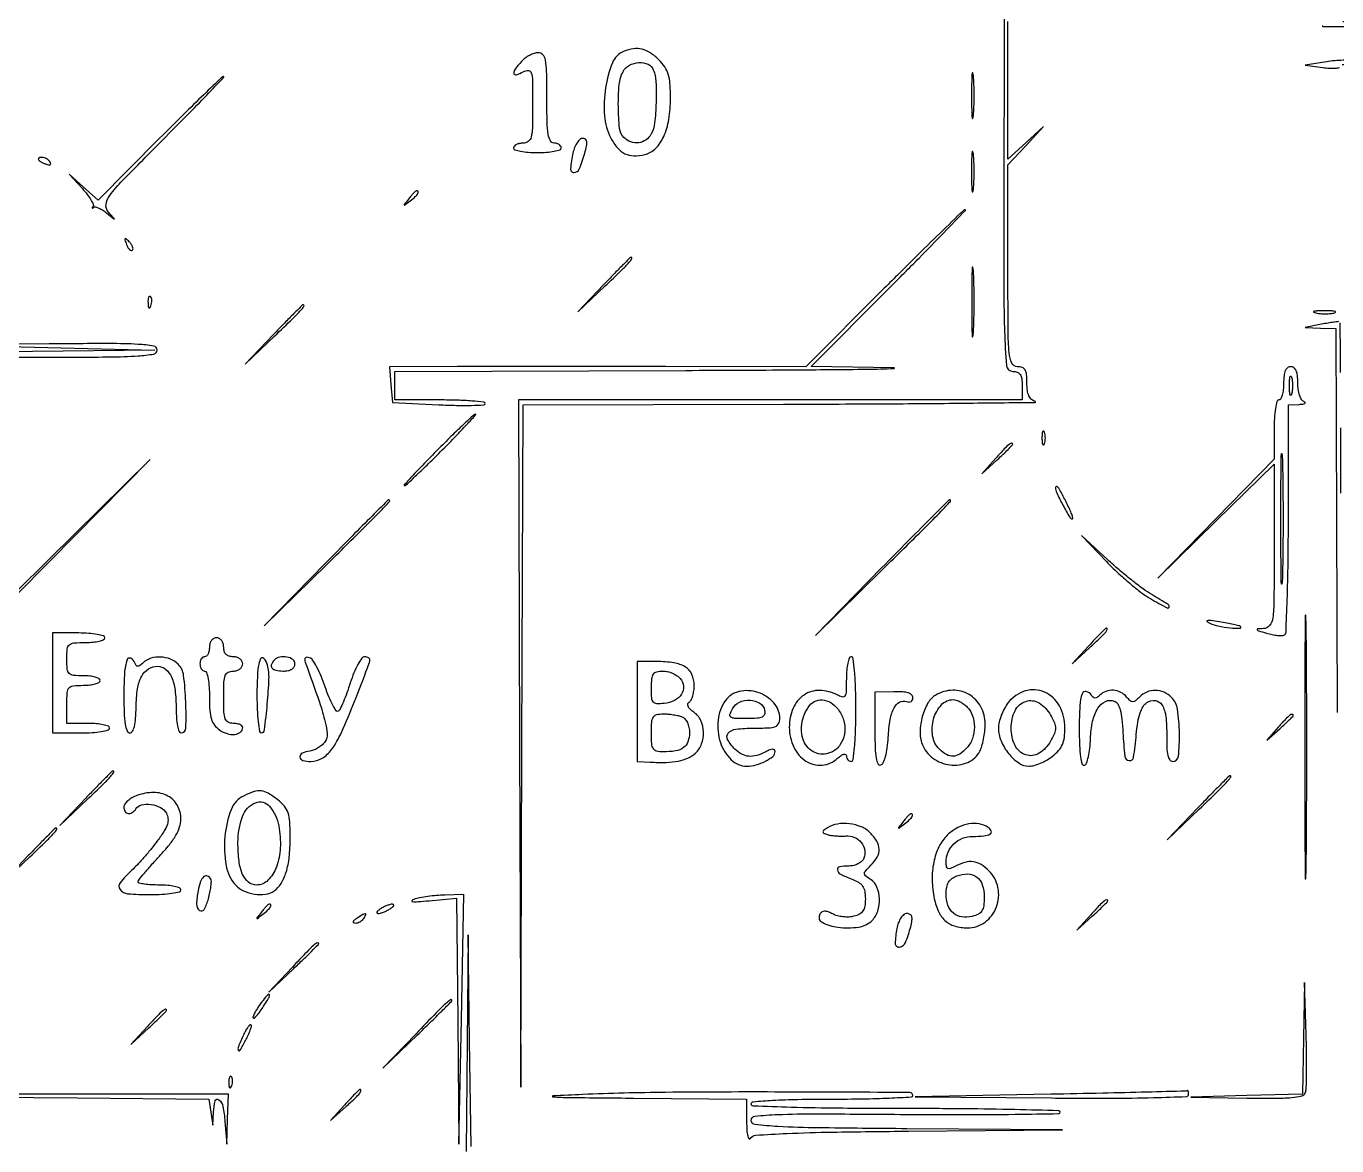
# Model space of a CAD drawing. Extents: x 121 to 921, y 24 to 639.
# Drawn here: x 405.5 to 681.2, y 148.2 to 383.6 of the extents above; entities that cross this region are included whole.
import ezdxf

# ---------------------------------------------------------------- set-up
doc = ezdxf.new("R2010")
doc.units = 0

msp = doc.modelspace()

# ---------------------------------------------------------------- linework, layer by layer
for points in [[(500.883774, 26.115619, 0.000011), (693.398486, 25.987309, 0.000012), (885.762253, 25.867917, 0.260085)], [(678.25, 383.716254, 0.924652), (678.262394, 383.544617, 0.00012), (706.34375, 383.378024, 0.000671), (738.728205, 383.237128, 0.000386), (777.75, 383.149832), (880, 383), (880, 491)], [(682.321632, 375.514609, -0.000063), (710.934375, 375.747678, -0.001251)], [(611.323842, 401.089566, 0.000831), (611.20683, 376.75, 0.000398), (611.10483, 333.32966, 0.007205), (611.283377, 319.442896, 0.014565), (611.692235, 312.200448, 0.389381), (613, 311, -0.081208), (613.975317, 310.840542, -0.166173), (614.583333, 310.375, -0.116834), (614.907747, 309.500917, -0.030703), (615, 308), (615, 305), (562, 305), (509, 305), (509.243276, 232.75), (509.486553, 160.5), (509.749895, 232.25), (510.013238, 304), (564.756619, 304.116001, 0.00079), (585.629761, 304.193216, 0.001385), (602.905069, 304.332266, 0.000303), (617.727024, 304.501605, 0.874396), (617.75, 304.689326, -0.115727), (616.957893, 305.107806, -0.108169), (616.41104, 305.844089, -0.075773), (616.096979, 306.969811, -0.030212), (616, 308.573324, 0.023477), (615.916536, 310.349947, 0.109035), (615.604086, 311.321666, 0.175881), (614.999071, 311.825375, 0.086736), (614, 312, -0.294153), (612.848595, 312.741542, -0.0833), (612.273576, 314.90098, -0.02207), (612.039213, 319.594332, -0.00144), (612, 333.207837), (612, 354.415675), (615.75, 358.456519), (619.5, 362.497363), (615.75, 359.052515), (612, 355.607666), (612, 384.545109)], [(780.5, 384, -0.000669), (737.223133, 384.057892, -0.001869), (706.875, 384.252538, -0.000198), (682.484864, 384.509801, -0.411012)], [(711.039062, 376.658966, 0.00029), (682.494049, 376.418875, 0.037999), (679, 376.121331), (674.5, 375.390909), (678.25, 374.896255, 0.019502), (679.687732, 374.763391, 0.032863), (680.898438, 374.778588, 0.036605), (681.778854, 374.912939, 0.349857)], [(681.975634, 310.776375, 0.000072), (681.904784, 321.22284, 0.265755)], [(681.565321, 321.471735, 0.004262), (680.556183, 321.347769, 0.00852), (679.362032, 321.169981, 0.005677), (678, 320.92749), (674.5, 320.263282), (677.744085, 320.131641), (680.988171, 320), (681.244085, 239.25)], [(387.766737, 314), (410.383369, 314, 0.001893), (423.059792, 314.048006, 0.014664), (428.980561, 314.266581, 0.025647), (432.288591, 314.657102, 0.365597), (433, 315.5, 0.367894), (432.286215, 316.338797, 0.026139), (428.995178, 316.697029, 0.014631), (423.072806, 316.856369, 0.001839), (410.25, 316.778929), (387.5, 316.557858), (410, 316), (432.5, 315.442142), (406.75, 315.221071), (381, 315)], [(682.026108, 285.406515, 0.00075), (682.023841, 299.165631, 0.001243)], [(887.174201, 27.058284, 0.000019), (833.217006, 27.204707, 0.000634)], [(340.253183, 146.795954, 0.000034), (377.693242, 146.941964, 0.413068)], [(388.5, 158.5), (416.185093, 158.234295), (443.870186, 157.968591), (444.285261, 155.234295), (444.700336, 152.5), (444.850168, 155.25, -0.051993), (445.228908, 157.622177, -0.546399), (446.000033, 157.867856, -0.174055), (446.830957, 156.463961, -0.027776), (447.264961, 153.25), (447.639504, 148.5), (447.819752, 153.75), (448, 159), (432.75, 159.048575, 0.000733), (425.876995, 159.060388, 0.000453), (417.79375, 159.055113, 0.000454), (409.805449, 159.03542, 0.000815), (403.25, 159.002623)]]:
    msp.add_lwpolyline(points, format="xyb")
for points in [[(509.654988, 376.171259, 0.021285), (508.291863, 374.529718, 0.204798), (508.07527, 373.66865, 0.462759), (508.553022, 373.378107, 0.042765), (510, 374, -0.126926), (511.107022, 374.269611, -0.330712), (511.721076, 373.80049, -0.066322), (511.962137, 372.174511, -0.003684), (512, 367.035184, -0.005316), (511.948707, 362.2106, -0.055729), (511.687774, 360.254398, -0.176392), (511.078442, 359.350495, -0.158422), (510, 359, 0.048028), (509.234582, 358.926307, 0.068025), (508.5875, 358.70625, 0.088204), (508.151477, 358.381882, 0.191087), (508, 358, 0.322437), (508.280551, 357.610183, 0.031449), (509.46875, 357.29375, 0.03053), (511.083446, 357.072205, 0.01883), (513, 357, 0.01883), (514.916554, 357.072205, 0.03053), (516.53125, 357.29375, 0.031449), (517.719449, 357.610183, 0.322437), (518, 358, 0.148195), (517.884432, 358.381354, 0.098894), (517.559375, 358.70625, 0.082425), (517.073457, 358.925306, 0.064853), (516.5, 359, -0.280451), (515.738626, 359.463513, -0.080293), (515.289474, 360.833333, -0.033635), (515.055948, 363.439771, -0.005528), (515, 368.5, 0.00448), (514.94979, 374.10339, 0.043503), (514.701447, 376.462746, 0.140059), (514.13815, 377.571309, 0.208535), (513.154988, 378, 0.079144), (512.328471, 377.868347, 0.041415), (511.365795, 377.462807, 0.039866), (510.424425, 376.871076, 0.04863)], [(531.22896, 378.330706, 0.202909), (528.77831, 375.892219, 0.059361), (527.335856, 370.6583, 0.057348), (527.124794, 364.76016, 0.099943), (528.463015, 360.071521, 0.055237), (529.842604, 358.00038, 0.106132), (531.409835, 356.780641, 0.110739), (533.291936, 356.341344, 0.063743), (535.614374, 356.618062, 0.137055), (537.867489, 357.903081, 0.088825), (539.579326, 360.389862, 0.067889), (540.650036, 363.97622, 0.038659), (541, 368.495795, 0.017403), (540.894668, 371.521138, 0.056652), (540.530653, 373.490384, 0.074512), (539.799908, 375.023766, 0.04802), (538.545455, 376.545455, 0.051549), (536.787203, 377.974252, 0.08522), (535.036666, 378.733748, 0.090533), (533.210165, 378.841184, 0.065269)], [(537.393011, 374.418213, -0.079934), (537.933933, 371.840955, -0.019777), (537.967734, 367.50931, -0.018917), (537.668369, 363.213487, -0.096294), (536.964816, 360.934259, -0.115908), (535.853155, 359.67235, -0.123406), (534.320601, 359.073945, -0.120833), (532.661365, 359.263608, -0.10819), (531.2, 360.2, -0.172656), (530.292649, 362.110166, -0.022412), (530.032788, 366.688175, -0.025666), (530.215983, 371.331288, -0.100497), (531.035184, 374.065741, -0.148387), (532.35725, 375.386161, -0.109122), (534.363275, 375.947323, -0.119547), (536.279712, 375.593476, -0.198508)], [(433.519691, 360.019735), (420.56824, 347.03947), (417.53412, 349.769735), (414.5, 352.5), (417.264001, 349.430667, -0.019034), (418.285866, 348.205181, -0.029147), (419.065089, 347.063005, -0.028632), (419.562212, 346.115466, -0.274796), (419.514001, 345.680667, 0.017337), (419.341456, 345.434901, 0.334734), (419.347462, 345.347462, 0.372382), (419.429043, 345.335695, 0.018583), (419.668848, 345.502182, -0.222847), (420.062597, 345.584253, -0.045907), (420.752561, 345.351937, -0.04017), (421.57297, 344.907115, -0.028311), (422.418848, 344.28552, 0.000336), (423.904803, 343.059932, 0.336427), (423.9857, 343.0567, 0.451612), (423.99329, 343.123408, 0.000367), (422.738858, 344.508766, -0.220906), (422.24243, 346.103712, -0.129087), (423.018034, 347.991452, -0.032335), (425.741246, 351.151793, -0.002121), (434.224964, 359.725428, 0.001772), (439.269706, 364.816528, 0.003041), (443.433801, 369.100594, 0.000526), (447.032934, 372.856675, 0.660113), (446.971678, 373, 0.193772), (446.630126, 372.862469, 0.000488), (442.813686, 369.187047, 0.00293), (438.521076, 364.996111, 0.001809)], [(604.349414, 369, 0.003751), (604.372277, 365.952816, 0.018707), (604.461859, 364.245313, 0.76997), (604.592873, 364.223005, 0.084525), (604.732205, 364.75, 0.014123), (604.851512, 366.684912, 0.008335), (604.890106, 369, 0.008335), (604.851512, 371.315088, 0.014123), (604.732205, 373.25, 0.084525), (604.592873, 373.776995, 0.76997), (604.461859, 373.754687, 0.018707), (604.372277, 372.047184, 0.003751)], [(520.484295, 356.928494, 0.031429), (519.976152, 353.641271, 0.433256), (520.694211, 352.834287, 0.310698), (521.808336, 353.558709, 0.028128), (522.96105, 356.864189, 0.017343), (523.353908, 358.438046, 0.088455), (523.383987, 359.336065, 0.204258), (523.094885, 359.811926, 0.156735), (522.50965, 360, 0.186312), (521.943318, 359.781383, 0.062843), (521.357522, 359.097745, 0.05219), (520.841905, 358.104116, 0.039566)], [(408, 355.606989, 0.2252), (408.088769, 355.419896, 0.029412), (408.455882, 355.154486, 0.029555), (408.957462, 354.875192, 0.020646), (409.551938, 354.618443, 0.036408), (410.131719, 354.443138, 0.155351), (410.487528, 354.474315, 0.32948), (410.606889, 354.674071, 0.1144), (410.492921, 355.011454, 0.115814), (409.901891, 355.603931, 0.080554), (409.026239, 355.969265, 0.115534), (408.291154, 355.972535, 0.349578)], [(604.336206, 353, 0.00436), (604.359651, 350.311593, 0.021699), (604.451433, 348.804688, 0.741699), (604.58558, 348.778855, 0.095407), (604.728468, 349.25, 0.016375), (604.850713, 350.957332, 0.009683), (604.890277, 353, 0.009683), (604.850713, 355.042668, 0.016375), (604.728468, 356.75, 0.095407), (604.58558, 357.221145, 0.741699), (604.451433, 357.195312, 0.021699), (604.359651, 355.688407, 0.00436)], [(485.872445, 347.25, 0.001576), (484.99236, 346.120493, 0.377591), (485, 346, 0.377591), (485.120493, 345.99236, 0.001576), (486.25, 346.872445, 0.017685), (487.306759, 347.76332, 0.065617), (487.869516, 348.426111, 0.241985), (487.90695, 348.806605, 0.307699), (487.622445, 349, 0.184603), (487.410139, 348.91885, 0.013803), (486.952641, 348.485937, 0.017649), (486.425681, 347.920402, 0.012436)], [(585.988634, 328.47864), (569.5, 311.95728), (540, 312.006385, 0.000153), (527.656217, 312.023148, 0.000141), (514.961955, 312.032915, 0.000141), (503.641841, 312.035249, 0.000466), (496.189635, 312.027745), (481.879269, 312), (482.189635, 308.25), (482.5, 304.5), (492.252264, 304, 0.007193), (495.99156, 303.862182, 0.012023), (499.139136, 303.867188, 0.005693), (501.72979, 303.963141, 0.400981), (502.002264, 304.25, 0.383647), (501.730057, 304.550717, 0.005923), (499.21004, 304.779688, 0.012289), (496.142725, 304.946063, 0.007403), (492.5, 305), (483, 305), (483, 308), (483, 311), (544.25, 311.224779, 0.000546), (566.673954, 311.331558, 0.001531), (582.377723, 311.471582, 0.006655), (588.037308, 311.61474, 0.972501), (588.035866, 311.749312), (570.571731, 312.049066), (587.024499, 328.524533, 0.001425), (593.298418, 334.843015, 0.002432), (598.497392, 340.160332, 0.000337), (603.038262, 344.856309, 0.661882), (602.977268, 345, 0.194975), (602.633748, 344.860751, 0.000305), (597.780606, 340.146851, 0.002314), (592.346294, 334.812849, 0.00142)], [(426.564293, 337.706872, 0.036269), (426.866277, 337.059266, 0.070189), (427.210949, 336.604915, 0.120343), (427.538684, 336.40751, 0.278911), (427.806872, 336.473539, 0.20742), (427.927901, 336.779789, 0.082976), (427.837219, 337.231185, 0.063152), (427.558688, 337.753423, 0.043285), (427.124088, 338.266667, 0.011214), (426.463552, 338.893514, 0.400052), (426.270328, 338.888819, 0.286372), (426.21821, 338.663782, 0.008399)], [(526.96584, 329.25), (521.5, 323.5), (527.25, 328.96584, 0.00208), (530.721355, 332.293238, 0.016599), (532.26449, 333.887147, 0.050698), (532.876586, 334.718401, 0.580622), (532.71584, 335, 0.198036), (532.525668, 334.921604, 0.000843), (530.909561, 333.310938, 0.003903), (529.081711, 331.454324, 0.002429)], [(604.38854, 325.5, 0.002213), (604.410297, 320.842228, 0.011964), (604.493827, 318.313779, 0.875674), (604.613779, 318.304715, 0.039068), (604.742498, 319.291588, 0.00796), (604.851427, 322.342947, 0.005002), (604.88626, 325.911868, 0.005021), (604.85012, 329.425385, 0.009156), (604.739318, 332.291588, 0.078783), (604.61194, 332.877154, 0.808064), (604.490269, 332.857529, 0.010669), (604.408798, 330.166435, 0.002293)], [(431.078947, 325.416667, 0.018894), (431.137993, 324.670344, 0.168741), (431.279315, 324.37858, 0.470617), (431.461564, 324.395823, 0.054073), (431.683114, 324.8125, 0.051402), (431.839148, 325.359369, 0.05415), (431.876576, 325.916927, 0.060344), (431.797407, 326.402231, 0.126455), (431.604167, 326.729167, 0.296942), (431.385309, 326.77538, 0.208169), (431.200665, 326.592839, 0.077125), (431.089945, 326.112848, 0.028489)], [(457.468697, 318.75), (451.5, 312.5), (457.75, 318.468697, 0.001842), (461.526162, 322.101597, 0.015158), (463.188581, 323.813502, 0.043781), (463.876507, 324.712971, 0.591372), (463.718697, 325, 0.198184), (463.529557, 324.921966, 0.0007), (461.766721, 323.164062, 0.003552), (459.777178, 321.146053, 0.002203)], [(676.761659, 323.292739, 0.028254), (677.754739, 323.159391, 0.020511), (678.869594, 323.119272, 0.020826), (679.934218, 323.169017, 0.041951), (680.761659, 323.31292, 0.285845), (680.916221, 323.476221, 0.417468), (680.814362, 323.62839, 0.038992), (679.938425, 323.726931, 0.009782), (678.5, 323.747817, 0.008901), (677.071102, 323.715166, 0.053901), (676.339362, 323.605813, 0.67161), (676.319562, 323.45659, 0.082665)], [(670, 308.5, -0.027026), (669.927458, 307.158889, -0.042582), (669.70625, 306.028125, -0.052312), (669.385692, 305.232098, -0.277684), (669, 305, 0.342383), (668.602308, 304.691511, 0.023076), (668.290093, 303.19111, 0.025114), (668.070908, 301.184501, 0.014647), (668, 298.76444), (668, 292.528881), (655.75, 280.014474), (643.5, 267.500066), (655.75, 279.484401), (668, 291.468736), (668, 274.234368, -0.001657), (667.962041, 262.779699, -0.030648), (667.716115, 259.163635, -0.136133), (667.04251, 257.569453, -0.218958), (665.75, 256.914047, 0.009378), (664.523028, 256.844111, 0.579781), (664.446847, 256.684067, 0.166271), (664.734405, 256.47233, 0.003647), (666.414319, 255.956585, 0.022214), (667.591341, 255.660853, 0.026843), (668.718038, 255.492797, 0.027105), (669.661352, 255.454859, 0.135717), (670.164319, 255.601555, 0.249448), (670.50379, 256.1832, 0.001307), (670.754519, 262.998982, 0.005272), (670.939781, 270.843559, 0.003267), (671, 280.059017), (671, 304), (673.25, 304.078947, 0.020908), (674.046513, 304.140307, 0.102704), (674.471875, 304.282867, 0.451325), (674.507991, 304.465905, 0.134342), (674.25, 304.662281, -0.172505), (673.768737, 305.088808, -0.048881), (673.367188, 306.022149, -0.043052), (673.091934, 307.238446, -0.034139), (673, 308.583333, 0.026615), (672.91707, 310.140199, 0.076965), (672.640244, 311.180556, 0.129146), (672.166453, 311.777898, 0.162243), (671.5, 312, 0.164293), (670.830552, 311.773926, 0.129352), (670.357143, 311.166667, 0.075863), (670.081893, 310.104033, 0.025511)], [(671.689326, 306.25, -0.161593), (671.521012, 305.99086, -0.542911), (671.366341, 306.042188, -0.052887), (671.259713, 306.748017, -0.011065), (671.232003, 308, -0.011065), (671.259713, 309.251983, -0.052887), (671.366341, 309.957812, -0.542911), (671.521012, 310.00914, -0.161593), (671.689326, 309.75, -0.039571), (671.831531, 308.952734, -0.024357), (671.877971, 308, -0.024357), (671.831531, 307.047266, -0.039571)], [(492, 294.5, 0.003149), (489.178125, 291.623155, 0.005526), (486.885351, 289.203125, 0.00173), (484.98783, 287.141162, 0.652039), (485.050055, 287, 0.189914), (485.383141, 287.131249, 0.001392), (487.591601, 289.203125, 0.004977), (490.108131, 291.625022, 0.003139), (493, 294.5, 0.003149), (495.821875, 297.376845, 0.005526), (498.114649, 299.796875, 0.00173), (500.01217, 301.858838, 0.652039), (499.949945, 302, 0.189914), (499.616859, 301.868751, 0.001392), (497.408399, 299.796875, 0.004977), (494.891869, 297.374978, 0.003139)], [(619.157895, 297, 0.017491), (619.189089, 296.10856, 0.078554), (619.306058, 295.601562, 0.447206), (619.474999, 295.540618, 0.174857), (619.662281, 295.75, 0.057986), (619.818615, 296.320008, 0.037979), (619.87034, 297, 0.037979), (619.818615, 297.679992, 0.057986), (619.662281, 298.25, 0.174857), (619.474999, 298.459382, 0.447206), (619.306058, 298.398438, 0.078554), (619.189089, 297.89144, 0.017491)], [(609.437091, 292.75), (606.5, 289.5), (609.75, 292.437091, 0.004953), (610.995657, 293.585435, 0.007681), (612.045313, 294.603329, 0.003116), (612.918954, 295.487928, 0.195675), (613, 295.687091, 0.469811), (612.760705, 295.885551, 0.126516), (612.245213, 295.644302, 0.031436), (611.239026, 294.702672, 0.005203)], [(669.747001, 267.75, -0.026205), (669.632758, 266.289653, -0.924825), (669.524845, 266.295312, -0.005351), (669.451196, 271.214476, -0.001067), (669.432444, 280, -0.001067), (669.451196, 288.785524, -0.005351), (669.524845, 293.704688, -0.924825), (669.632758, 293.710347, -0.026205), (669.747001, 292.25, -0.004044), (669.845071, 286.673393, -0.002374), (669.876755, 280, -0.002374), (669.845071, 273.326607, -0.004044)], [(622, 286.617007, 0.112345), (622.264137, 285.456279, 0.011269), (623.559687, 282.906059, 0.007149), (624.994197, 280.32258, 0.268599), (625.55136, 280, 0.494396), (625.669424, 280.154506, 0.018766), (625.418959, 280.954687, 0.020903), (624.996932, 282.003146, 0.011501), (624.398504, 283.25, 0.004382), (623.16834, 285.617282, 0.032752), (622.503164, 286.693764, 0.273164), (622.191837, 286.832237, 0.380973)], [(468.485572, 270.75), (455.5, 257.5), (468.75, 270.485572, 0.000685), (476.802387, 278.398929, 0.006823), (480.127466, 281.766227, 0.010907), (481.882671, 283.674535, 0.645427), (481.735572, 284, 0.198768), (481.553081, 283.924469, 0.000139), (477.734307, 280.107813, 0.001566), (473.483446, 275.830235, 0.000953)], [(585.486603, 269.75), (571.5, 255.5), (585.75, 269.486603, 0.000628), (594.413812, 278.011651, 0.006325), (597.976009, 281.615644, 0.009494), (599.883548, 283.671768, 0.647952), (599.736603, 284, 0.198789), (599.554549, 283.924642, 0.000119), (595.442014, 279.814062, 0.00145), (590.868249, 275.213687, 0.000882)], [(632.741917, 271, 0.015054), (635.042632, 268.727113, 0.012482), (637.621396, 266.445916, 0.012671), (640.091239, 264.473267, 0.032869), (641.991917, 263.22014, 0.004017), (645.489406, 261.267739, 0.476018), (645.910053, 261.439396, 0.340511), (645.70785, 261.97399, 0.003918), (642.25, 264.070118, -0.024336), (640.433368, 265.275405, -0.008941), (637.985937, 267.144974, -0.008838), (635.380628, 269.285999, -0.010488), (633, 271.401678), (627.5, 276.5)], [(674.463425, 232, 0.00048), (674.480458, 214.249303, 0.002407), (674.547366, 204.310937, 0.965344), (674.645416, 204.308612, 0.011859), (674.749182, 207.25, 0.001819), (674.838275, 218.516952, 0.001067), (674.867057, 232, 0.001067), (674.838275, 245.483048, 0.001819), (674.749182, 256.75, 0.011859), (674.645416, 259.691388, 0.965344), (674.547366, 259.689063, 0.002407), (674.480458, 249.750697, 0.00048)], [(628.946167, 253.25), (625.5, 249.5), (629.25, 252.946167, 0.004068), (631.505211, 255.052752, 0.026699), (632.568348, 256.17594, 0.102567), (632.881757, 256.749449, 0.503731), (632.696167, 257, 0.196596), (632.49958, 256.919596, 0.00223), (631.469273, 255.898438, 0.006442), (630.289043, 254.687395, 0.004107)], [(654.5, 258.046696, 0.056746), (656.26298, 257.478019, 0.023299), (658.750417, 257.096812, 0.027799), (660.7774, 256.995588, 0.689044), (660.916667, 257.36734, 0.120459), (660.592716, 257.537148, 0.006366), (659.447396, 257.805689, 0.009719), (658.062683, 258.083699, 0.006898), (656.5, 258.343751, 0.006223), (654.670501, 258.599071, 0.068523), (653.931864, 258.591229, 0.669598), (653.885949, 258.406242, 0.052205)], [(411, 245.5), (411, 235), (417, 235, 0.015416), (419.316313, 235.071434, 0.025878), (421.25, 235.291667, 0.024068), (422.696775, 235.604992, 0.339565), (423, 236, 0.31052), (422.732972, 236.388512, 0.036969), (421.678125, 236.70625, 0.033738), (420.224757, 236.927717, 0.020945), (418.5, 237), (414, 237), (414, 241, -0.01583), (414.079836, 243.521028, -0.165362), (414.46875, 244.464286, -0.192545), (415.324962, 244.900863, -0.022778), (417.5, 245, 0.027026), (418.841111, 245.072542, 0.042582), (419.971875, 245.29375, 0.052312), (420.767902, 245.614308, 0.277684), (421, 246, 0.277684), (420.767902, 246.385692, 0.052312), (419.971875, 246.70625, 0.042582), (418.841111, 246.927458, 0.027026), (417.5, 247, -0.021868), (415.372388, 247.093097, -0.176278), (414.5, 247.5, -0.176278), (414.093097, 248.372388, -0.021868), (414, 250.5, -0.022778), (414.099137, 252.675038, -0.192545), (414.535714, 253.53125, -0.165362), (415.478972, 253.920164, -0.01583), (418, 254, 0.023598), (419.532944, 254.07239, 0.037669), (420.825, 254.29375, 0.04382), (421.748945, 254.612873, 0.295869), (422, 255, 0.332234), (421.707933, 255.391033, 0.026982), (420.384375, 255.70625, 0.027868), (418.60834, 255.927854, 0.017105), (416.5, 256), (411, 256)], [(444, 253, -0.048028), (443.926307, 252.234582, -0.068025), (443.70625, 251.5875, -0.088204), (443.381882, 251.151477, -0.191087), (443, 251, 0.148195), (442.618646, 250.884432, 0.098894), (442.29375, 250.559375, 0.082425), (442.074694, 250.073457, 0.064853), (442, 249.5, 0.064853), (442.074694, 248.926543, 0.082425), (442.29375, 248.440625, 0.098894), (442.618646, 248.115568, 0.148195), (443, 248, -0.331214), (443.3909, 247.709151, -0.027443), (443.70625, 246.401032, -0.028146), (443.927848, 244.643294, -0.017284), (444, 242.556704, 0.015761), (444.090815, 239.676418, 0.058409), (444.41516, 237.891201, 0.08944), (445.053316, 236.649746, 0.076791), (446.114802, 235.632143, 0.07808), (447.716592, 234.848153, 0.099381), (449.349961, 234.682267, 0.142102), (450.534303, 235.154225, 0.231316), (451, 236.106989, 0.208972), (450.850784, 236.448422, 0.081888), (450.4125, 236.737678, 0.06238), (449.765672, 236.934472, 0.042713), (449, 237, -0.118451), (447.945848, 237.253284, -0.189837), (447.340909, 237.9375, -0.077556), (447.061504, 239.359853, -0.009792), (447, 242.5, -0.009792), (447.061504, 245.640147, -0.077556), (447.340909, 247.0625, -0.189837), (447.945848, 247.746716, -0.118451), (449, 248, 0.072314), (449.769411, 248.111864, 0.08892), (450.416667, 248.4375, 0.10214), (450.846791, 248.924246, 0.130775), (451, 249.5, 0.130775), (450.846791, 250.075754, 0.10214), (450.416667, 250.5625, 0.08892), (449.769411, 250.888136, 0.072314), (449, 251, -0.072254), (448.126841, 251.126841, -0.124864), (447.5, 251.5, -0.124864), (447.126841, 252.126841, -0.072254), (447, 253, 0.072314), (446.888136, 253.769411, 0.08892), (446.5625, 254.416667, 0.10214), (446.075754, 254.846791, 0.130775), (445.5, 255, 0.130775), (444.924246, 254.846791, 0.10214), (444.4375, 254.416667, 0.08892), (444.111864, 253.769411, 0.072314)], [(426, 243, 0.008395), (426.063221, 239.234873, 0.030393), (426.288874, 236.850187, 0.049734), (426.662734, 235.413027, 0.315299), (427.25, 235.006021, 0.271394), (427.805728, 235.335254, 0.066717), (428.208112, 236.364442, 0.041449), (428.471953, 238.035312, 0.014839), (428.578336, 240.446716, -0.033158), (428.887449, 244.268545, -0.084737), (429.748054, 246.900124, -0.129657), (431.157879, 248.434833, -0.143449), (433.087261, 249, -0.174304), (434.771193, 248.394574, -0.117468), (436.013927, 246.748424, -0.073625), (436.767068, 243.981995, -0.029713), (437, 240.065741, 0.018584), (437.072196, 238.12397, 0.030152), (437.29375, 236.488062, 0.030807), (437.610018, 235.282171, 0.323835), (438, 235, 0.404642), (439.049247, 236.015396, 0.018095), (439.030469, 241.542899, 0.021739), (438.567304, 247.106666, 0.166224), (437.428571, 249.428571, 0.102606), (435.789311, 250.504677, 0.083373), (433.729692, 250.943764, 0.085227), (431.681873, 250.683615, 0.115478), (430.075, 249.75, -0.026382), (429.3676, 249.149887, -0.164145), (428.923333, 249, -0.247772), (428.586056, 249.178067, -0.062037), (428.291667, 249.75, 0.197067), (427.444605, 250.676585, 0.44794), (426.672723, 250.349127, 0.066642), (426.142205, 247.651857, 0.015281)], [(457.666667, 250.333333, 0.100787), (457.055946, 249.410269, 0.268587), (457.163032, 248.656815, 0.178078), (457.981608, 248.152274, 0.050018), (459.5, 248, 0.04716), (460.543379, 248.09863, 0.088208), (461.333333, 248.4, 0.118484), (461.822179, 248.88002, 0.140575), (462, 249.5, 0.237956), (461.541529, 250.408803, 0.112056), (460.305075, 250.950869, 0.097448), (458.806903, 250.944436, 0.147767)], [(464.177629, 249.88645, -0.003045), (467.141841, 241.444505, -0.021623), (468.375554, 237.285226, -0.046438), (468.760367, 234.778135, -0.156082), (468.354317, 233.18906, -0.069268), (467.791942, 232.518874, -0.043704), (466.975763, 231.902293, -0.043155), (466.047868, 231.427015, -0.059926), (465.147872, 231.180449, 0.066622), (463.518813, 230.7107, 0.322307), (463.05687, 229.928435, 0.314488), (463.650398, 229.223142, 0.065555), (465.345012, 229, 0.137641), (467.693322, 229.658933, 0.098883), (469.708032, 231.514319, 0.052172), (471.77613, 235.083435, 0.011705), (474.500637, 241.572568, 0.000734), (477.290216, 248.709037, 0.035944), (477.739675, 250.165609, 0.313313), (477.505263, 250.752836, 0.14698), (476.682622, 251, 0.24021), (476.071327, 250.688338, 0.030059), (475.246098, 249.394384, 0.030039), (474.398158, 247.628024, 0.020537), (473.642263, 245.534074, -0.010386), (472.921427, 243.402762, -0.014301), (472.180059, 241.522129, -0.010905), (471.491999, 240.005533, -0.143344), (471.084053, 239.551948, -0.403455), (470.658444, 239.644172, -0.025512), (469.937274, 240.848811, -0.026164), (469.139965, 242.559667, -0.015092), (468.352998, 244.691679, 0.018181), (467.525546, 246.891462, 0.024112), (466.606365, 248.822082, 0.022712), (465.716399, 250.31359, 0.167966), (465.069237, 250.810254, 0.068775), (464.524019, 250.911957, 0.215813), (464.185927, 250.777692, 0.213625), (464.061593, 250.433602, 0.067499)], [(578, 246.464816, -0.008102), (577.955504, 243.718845, -0.118669), (577.700439, 242.792322, -0.337437), (577.152974, 242.551086, -0.063978), (576.065741, 242.964816, 0.118193), (572.398195, 243.925173, 0.154792), (569.094265, 242.952398, 0.145274), (566.812757, 240.181187, 0.100398), (566, 236.174314, 0.109998), (566.93011, 231.997619, 0.141579), (569.510103, 229.053144, 0.167372), (572.920167, 228.224707, 0.161948), (576.171259, 229.654988, -0.027832), (576.920051, 230.260401, -0.089583), (577.495938, 230.535452, -0.231882), (577.843144, 230.469102, -0.235796), (578, 230.154988, 0.085274), (578.075772, 229.713934, 0.093604), (578.29375, 229.339278, 0.100386), (578.618549, 229.088709, 0.114747), (579, 229, 0.375539), (579.43167, 229.377449, 0.010792), (579.727273, 232, 0.015486), (579.935032, 235.476434, 0.007181), (580, 240, 0.007181), (579.935032, 244.523566, 0.015486), (579.727273, 248, 0.010792), (579.43167, 250.622551, 0.375539), (579, 251, 0.311439), (578.611394, 250.731946, 0.036541), (578.29375, 249.66779, 0.033491), (578.072276, 248.20307, 0.020781)], [(454, 243, 0.01032), (454.063316, 239.93274, 0.017066), (454.258444, 237.35, 0.011116), (454.530204, 235.299523, 0.369795), (454.879809, 235, 0.379106), (455.594576, 235.632907, 0.006896), (456.183581, 241.088765, 0.013946), (456.531529, 246.364232, 0.072938), (456.219678, 249.25, 0.130644), (455.439504, 250.63473, 0.555243), (454.697522, 250.472061, 0.070139), (454.145817, 247.76716, 0.01529)], [(534, 239.5), (534, 229), (536.75, 228.844475, 0.020438), (540.092785, 228.792246, 0.042695), (542.677838, 229.079288, 0.05537), (544.686851, 229.7152, 0.079472), (546.25, 230.729945, 0.12209), (547.560718, 232.673143, 0.097303), (547.955899, 235.178542, 0.099132), (547.373906, 237.607524, 0.132517), (545.926556, 239.338888, -0.034727), (545.119421, 239.992174, -0.095136), (544.68841, 240.58179, -0.17648), (544.643127, 241.071707, -0.192327), (544.926556, 241.454609, 0.139481), (545.339905, 241.907257, 0.042709), (545.684676, 242.776732, 0.039029), (545.92087, 243.862879, 0.03404), (546, 245.023833, 0.107686), (545.508648, 247.278789, 0.146419), (544.143535, 248.835672, 0.103294), (541.733177, 249.727294, 0.037128), (538.065741, 250), (534, 250)], [(543.069567, 246.416177, -0.152174), (543.738916, 244.79101, -0.168471), (543.32786, 243.147964, -0.133718), (541.855237, 241.840707, -0.085518), (539.649138, 241.183578, -0.038479), (538.125626, 241.119612, -0.216266), (537.413519, 241.473251, -0.154558), (537.074207, 242.329724, -0.017631), (537, 244.433578, -0.020745), (537.082285, 246.415954, -0.126931), (537.416662, 247.374991, -0.189895), (538.101719, 247.851229, -0.058106), (539.377555, 248, -0.057787), (540.384341, 247.883252, -0.043616), (541.442825, 247.534752, -0.04457), (542.392709, 247.022809, -0.073801)], [(552.556704, 241.777494, 0.127142), (551.012252, 237.650354, 0.105753), (551.50744, 232.97698, 0.120338), (553.760301, 229.349953, 0.196331), (557.065741, 228, 0.066779), (559.014493, 228.261437, 0.052736), (560.998308, 229.035669, 0.056268), (562.532713, 230.062785, 0.220601), (563, 231.070368, 0.201862), (562.855244, 231.414311, 0.200692), (562.507639, 231.552317, 0.091569), (561.912545, 231.431178, 0.026994), (561.065741, 231.035184, -0.050425), (559.152224, 230.247208, -0.093333), (557.486261, 230.073756, -0.103311), (555.986133, 230.518597, -0.072937), (554.571429, 231.571429, -0.066449), (553.023824, 233.595853, -0.321881), (553.163926, 234.953596, -0.185504), (554.782031, 235.792544, -0.027877), (558.5, 236, 0.009792), (561.640147, 236.061504, 0.077556), (563.0625, 236.340909, 0.189837), (563.746716, 236.945848, 0.118451), (564, 238, 0.183655), (562.743172, 241.306292, 0.132118), (559.411012, 243.49684, 0.13371), (555.460689, 243.706404, 0.188937)], [(584, 235.683598, 0.007595), (584.057801, 231.878646, 0.034041), (584.276689, 229.662182, 0.074831), (584.65964, 228.490427, 0.371808), (585.25, 228.245269, 0.213954), (585.778874, 228.728076, 0.036705), (586.238247, 230.043524, 0.032433), (586.599899, 231.848428, 0.018875), (586.809878, 234.048289, -0.02654), (587.226986, 237.8082, -0.077454), (588.04131, 240.280819, -0.150876), (589.209885, 241.480556, -0.219808), (590.660214, 241.576894, 0.09288), (591.171449, 241.483241, 0.138015), (591.606438, 241.607545, 0.14649), (591.895652, 241.932518, 0.109518), (592, 242.403201, 0.213548), (591.738994, 242.986448, 0.107828), (591.023533, 243.390806, 0.060718), (589.80171, 243.610998, 0.020811), (588, 243.638747), (584, 243.533863)], [(596.825006, 242.961877, 0.1321), (595.169106, 241.28781, 0.061531), (593.9868, 238.44681, 0.060112), (593.5049, 235.287627, 0.098975), (593.949908, 232.631751, 0.146138), (596.20005, 229.693497, 0.126672), (599.823133, 228.267226, 0.133636), (603.536731, 228.800667, 0.16935), (606.071135, 231.132918, 0.051636), (606.50498, 232.193735, 0.022367), (606.868396, 233.676795, 0.021848), (607.117216, 235.302291, 0.027058), (607.2, 236.830926, 0.122346), (606.295824, 240.470759, 0.138399), (603.816936, 243.068363, 0.14023), (600.373296, 243.966344, 0.126828)], [(612.07258, 241.365141, 0.042852), (611.279044, 240.156231, 0.031653), (610.60882, 238.702252, 0.032296), (610.14874, 237.236124, 0.059948), (610, 236, 0.10005), (610.543043, 233.313296, 0.069798), (612.132864, 230.650458, 0.073502), (614.275596, 228.668474, 0.15106), (616.437721, 228, 0.068277), (617.503958, 228.146281, 0.031378), (618.830833, 228.60882, 0.03035), (620.187994, 229.27926, 0.036766), (621.365141, 230.07258, 0.044989), (622.656574, 231.291288, 0.077821), (623.450348, 232.532094, 0.071272), (623.868058, 234.032715, 0.032307), (624, 236.07258, 0.125694), (622.82718, 240.664255, 0.16472), (619.663202, 243.577338, 0.181692), (615.628269, 243.812299, 0.151898)], [(627, 235.916667, 0.008585), (627.061431, 232.33909, 0.026659), (627.272581, 229.936102, 0.039029), (627.602794, 228.452237, 0.421486), (628.095159, 228.198386, 0.232957), (628.531925, 228.63003, 0.027379), (628.919508, 229.983993, 0.028239), (629.217514, 231.745437, 0.019461), (629.363572, 233.764418, -0.044291), (629.817947, 237.475741, -0.088612), (630.930079, 240.20369, -0.141663), (632.521599, 241.615042, -0.205425), (634.373438, 241.68694, -0.171876), (635.093989, 241.071563, -0.063892), (635.615336, 239.824325, -0.040845), (635.9806, 237.890377, -0.013932), (636.20098, 235.040028, 0.014376), (636.587335, 230.1, 0.34202), (637.49403, 229.157232, 0.413053), (638.429156, 229.850009, 0.015443), (639, 234.629002, -0.017841), (639.324309, 237.2378, -0.039739), (639.797249, 239.180556, -0.05426), (640.422021, 240.554997, -0.11954), (641.222476, 241.375536, -0.171819), (643.018943, 241.776356, -0.230755), (644.398534, 240.88356, -0.109121), (645.221763, 238.444223, -0.031536), (645.401884, 234.448236, 0.012972), (645.422418, 231.860399, 0.04795), (645.633495, 230.242147, 0.094096), (646.035703, 229.324711, 0.247364), (646.651884, 229, 0.385078), (647.873472, 230.104609, 0.029288), (648.076336, 234.939792, 0.032026), (647.671187, 239.951981, 0.161562), (646.428571, 242.428571, 0.090156), (644.834595, 243.532161, 0.103127), (643.028224, 243.936519, 0.104791), (641.233431, 243.58366, 0.095905), (639.670736, 242.527879, -0.028094), (638.802599, 241.752177, -0.16987), (638.241133, 241.555758, -0.186553), (637.709857, 241.761128, -0.035099), (636.976863, 242.527879, 0.103059), (635.730984, 243.520378, 0.100189), (634.179738, 243.945655, 0.102218), (632.610907, 243.73119, 0.111916), (631.312868, 242.912868, -0.047458), (630.768438, 242.463023, -0.150038), (630.321227, 242.325735, -0.181024), (629.927179, 242.473233, -0.075363), (629.553851, 242.912868, 0.195244), (628.492208, 243.689509, 0.384055), (627.637382, 243.236383, 0.074519), (627.126367, 240.731448, 0.013121)], [(560.814774, 239.75, -0.122751), (560.764969, 238.875086, -0.212027), (560.293354, 238.336292, -0.093796), (559.217769, 238.065225, -0.014959), (557.03814, 238, -0.008816), (554.510481, 238.04457, -0.142325), (553.709435, 238.308263, -0.33225), (553.521477, 238.859735, -0.044612), (554.032075, 240.059932, -0.166149), (555.506129, 241.433457, -0.117152), (557.749431, 241.859258, -0.127907), (559.802369, 241.223994, -0.21023)], [(576.587184, 239.507285, -0.093053), (577.554311, 237.184067, -0.097081), (577.592354, 234.704263, -0.103754), (576.708319, 232.522556, -0.122519), (575.060635, 231.032451, -0.203086), (571.740535, 230.730575, -0.203585), (569.218459, 232.905966, -0.152929), (568.607584, 236.844383, -0.12792), (570.277679, 240.75, -0.1407), (571.651112, 241.757063, -0.137761), (573.361649, 241.893042, -0.116369), (575.117707, 241.095812, -0.083416)], [(603.428571, 240.428571, -0.115692), (604.561707, 238.601111, -0.083794), (604.938735, 236.226836, -0.081656), (604.515749, 233.8015, -0.100321), (603.345012, 231.828741, -0.060782), (601.864538, 230.546371, -0.137829), (600.469771, 230.086527, -0.142177), (599.068774, 230.426293, -0.06635), (597.571429, 231.571429, -0.159269), (596.15645, 234.360365, -0.107258), (596.372545, 237.95335, -0.117225), (598.011598, 240.903255, -0.210598), (600.5, 242, -0.086666), (601.131618, 241.889692, -0.036688), (601.920089, 241.538393, -0.034891), (602.727098, 241.029918, -0.03837)], [(620.966582, 238.75, -0.026168), (621.773397, 237.106453, -0.101349), (622, 236, -0.101349), (621.773397, 234.893547, -0.026168), (620.966582, 233.25, -0.126728), (618.550098, 230.71149, -0.223056), (615.731803, 230.374574, -0.204506), (613.489358, 232.354859, -0.111446), (612.666667, 236, -0.111446), (613.489358, 239.645141, -0.204506), (615.731803, 241.625426, -0.223056), (618.550098, 241.28851, -0.126728)], [(543.418213, 238.393011, -0.122927), (544.045858, 237.953372, -0.069839), (544.553593, 237.171063, -0.06032), (544.887475, 236.148985, -0.04885), (545, 235, -0.085751), (544.677266, 233.132025, -0.152884), (543.747429, 231.897613, -0.116644), (542.070103, 231.209019, -0.039348), (539.418213, 231, -0.059333), (538.091527, 231.15799, -0.200103), (537.401138, 231.663529, -0.120235), (537.074847, 232.701988, -0.016281), (537, 235, -0.016281), (537.074847, 237.298012, -0.120235), (537.401138, 238.336471, -0.200103), (538.091527, 238.84201, -0.059333), (539.418213, 239, -0.021293), (540.459904, 238.955618, -0.016361), (541.590725, 238.821697, -0.016637), (542.641583, 238.626269, -0.037334)], [(668.924314, 236.25), (666.5, 233.5), (669.25, 235.924314, 0.006223), (670.303915, 236.876984, 0.009492), (671.192188, 237.732156, 0.004632), (671.918342, 238.471891, 0.194102), (672, 238.674314, 0.426412), (671.773973, 238.891157, 0.157803), (671.311864, 238.720118, 0.038158), (670.422009, 237.901388, 0.007047)], [(417.96584, 221.25), (412.5, 215.5), (418.25, 220.96584, 0.00208), (421.721355, 224.293238, 0.016599), (423.26449, 225.887147, 0.050698), (423.876586, 226.718401, 0.580622), (423.71584, 227, 0.198036), (423.525668, 226.921604, 0.000843), (421.909561, 225.310937, 0.003903), (420.081711, 223.454324, 0.002429)], [(651.971112, 219.25), (645.5, 212.5), (652.25, 218.971112, 0.001651), (656.331139, 222.90958, 0.013946), (658.112695, 224.739547, 0.038166), (658.876639, 225.708164, 0.600215), (658.721112, 226, 0.198298), (658.532866, 225.922286, 0.000591), (656.623258, 224.017188, 0.003258), (654.472068, 221.837782, 0.002015)], [(428.75, 221.827717, 0.042556), (427.697769, 221.342558, 0.050726), (426.807813, 220.709288, 0.058514), (426.195861, 220.031075, 0.155534), (426, 219.416667, 0.134097), (426.252504, 218.492098, 0.221636), (426.907445, 218.042711, 0.191586), (427.755749, 218.22657, 0.106702), (428.5, 219, -0.202453), (429.710875, 219.860285, -0.088963), (431.713821, 219.941949, -0.084344), (433.721281, 219.309958, -0.152699), (434.938871, 218.114221, -0.098543), (435.282201, 216.984122, -0.101977), (435.160146, 215.823288, -0.063843), (434.49917, 214.402825, -0.01763), (433.109588, 212.364221, -0.011987), (431.830308, 210.707428, -0.008693), (430.330694, 208.922973, -0.008789), (428.846821, 207.27763, -0.018926), (427.635533, 206.075686, 0.037271), (425.207824, 203.483317, 0.344996), (425.188157, 202.045957, 0.214372), (426.786208, 201.177689, 0.018841), (431.5, 201, 0.013867), (434.036573, 201.070361, 0.024301), (436.125, 201.288462, 0.022017), (437.685898, 201.599474, 0.345347), (438, 202, 0.31052), (437.732972, 202.388512, 0.036969), (436.678125, 202.70625, 0.033738), (435.224757, 202.927717, 0.020945), (433.5, 203, -0.013491), (431.774801, 203.046559, -0.022175), (430.321875, 203.189849, -0.018046), (429.20511, 203.391607, -0.352604), (429, 203.646295, -0.169076), (429.143201, 204.057671, -0.0049), (430.321875, 205.515932, -0.009363), (431.775577, 207.213072, -0.006252), (433.5, 209.103454, 0.017429), (435.582646, 211.491616, 0.038818), (436.952945, 213.474446, 0.051657), (437.737871, 215.213881, 0.08034), (438, 216.834714, 0.124858), (437.266406, 219.726623, 0.145761), (435.267656, 221.721587, 0.127139), (432.263791, 222.4632, 0.084221)], [(451.281802, 221.793696, 0.191094), (448.57026, 218.844081, 0.068443), (447.249686, 213.180144, 0.066662), (447.496149, 207.133377, 0.141355), (449.536724, 202.95942, 0.104712), (451.18486, 201.766382, 0.067825), (453.453608, 201.107945, 0.068661), (455.781317, 201.084872, 0.115899), (457.600296, 201.765313, 0.109942), (459.077118, 203.309625, 0.061768), (460.142036, 205.689927, 0.048162), (460.790818, 208.873306, 0.026206), (461, 212.861678, 0.013363), (460.908329, 216.291074, 0.065668), (460.553633, 218.19066, 0.097606), (459.788169, 219.558038, 0.049878), (458.365141, 220.92742, 0.029846), (456.381205, 222.304729, 0.106772), (454.931084, 222.808623, 0.110335), (453.428823, 222.660795, 0.032993)], [(458.574893, 215.452478, -0.057139), (458.904396, 210.838451, -0.079009), (458.078981, 206.77804, -0.10519), (456.309191, 204.003807, -0.200977), (453.912739, 203, -0.174304), (452.228807, 203.605426, -0.117468), (450.986073, 205.251576, -0.073625), (450.232932, 208.018005, -0.029713), (450, 211.934259, -0.085365), (450.944517, 217.426177, -0.213355), (453.689922, 220.308689, -0.329671), (456.662987, 219.557282, -0.125882)], [(589.872445, 216.25, 0.001576), (588.99236, 215.120493, 0.377591), (589, 215, 0.377591), (589.120493, 214.99236, 0.001576), (590.25, 215.872445, 0.017685), (591.306759, 216.76332, 0.065617), (591.869516, 217.426111, 0.241985), (591.90695, 217.806605, 0.307699), (591.622445, 218, 0.184603), (591.410139, 217.91885, 0.013803), (590.952641, 217.485938, 0.017649), (590.425681, 216.920402, 0.012436)], [(574.028025, 215.038482, 0.016049), (573.208312, 214.482481, 0.240136), (573.05605, 214.18373, 0.29926), (573.222728, 213.930187, 0.022724), (574.028025, 213.625002, 0.04196), (574.758016, 213.451817, 0.017536), (575.763501, 213.336695, 0.017204), (576.85411, 213.288105, 0.021365), (577.868999, 213.321207, -0.11666), (579.695164, 213.032232, -0.124989), (581.145012, 211.957485, -0.130642), (581.865424, 210.363145, -0.133533), (581.690532, 208.635923, -0.114407), (581.261871, 208.001529, -0.067835), (580.511715, 207.473562, -0.061365), (579.558846, 207.120069, -0.058232), (578.531385, 207, 0.045911), (576.558636, 206.818478, 0.410913), (576.108829, 206.171499, 0.235617), (576.748537, 205.30332, 0.028021), (579, 204.306102, -0.038841), (580.535891, 203.58572, -0.109018), (581.413248, 202.795187, -0.112592), (581.860608, 201.725134, -0.042964), (582, 200.105916, -0.036786), (581.884972, 198.544555, -0.108711), (581.504634, 197.545174, -0.127228), (580.781686, 196.888388, -0.059691), (579.593141, 196.434021, -0.052582), (578.522807, 196.282274, -0.036088), (577.296264, 196.326909, -0.036399), (576.1074, 196.544826, -0.059406), (575.153829, 196.917673, 0.031436), (574.159709, 197.371848, 0.09416), (573.427604, 197.503502, 0.14088), (572.872545, 197.338013, 0.112356), (572.432573, 196.890901, 0.433492), (572.900185, 195.164472, 0.092457), (576.231145, 194.120147, 0.064893), (580.607682, 194.164704, 0.162819), (583.428571, 195.571429, 0.121965), (584.614185, 197.537422, 0.083358), (584.963181, 200.134006, 0.087353), (584.448209, 202.586281, 0.159147), (583.148073, 204.1396, -0.022691), (582.0365, 204.905992, -0.234618), (581.796147, 205.390019, -0.184809), (582.008391, 205.944631, -0.013603), (583.148073, 207.148073, 0.065895), (584.482344, 208.889454, 0.136795), (584.902914, 210.534514, 0.132164), (584.416482, 212.198459, 0.059616), (583, 214, 0.098263), (581.119906, 215.257468, 0.069705), (578.657521, 215.897822, 0.069908), (576.121977, 215.836055, 0.100326)], [(599.522003, 213.75, 0.092786), (597.680447, 211.427446, 0.063515), (596.496584, 208.267829, 0.056974), (596.056831, 204.552379, 0.047393), (596.417508, 200.588027, 0.053718), (597.322573, 197.585566, 0.106014), (598.745517, 195.555485, 0.115705), (600.781724, 194.39551, 0.071983), (603.514725, 194, 0.160062), (607.178344, 195.203647, 0.145576), (609.583317, 198.388239, 0.14061), (609.902835, 202.460213, 0.147127), (608, 206, 0.058547), (606.339124, 207.31162, 0.104318), (604.706132, 207.895881, 0.102355), (602.954571, 207.776078, 0.054831), (600.934259, 206.964816, -0.026428), (599.901548, 206.48046, -0.197975), (599.371888, 206.483206, -0.255966), (599.079883, 206.849111, -0.043119), (599, 207.773687, -0.098313), (599.420596, 209.892088, -0.101278), (600.616795, 211.663817, -0.100427), (602.422527, 212.833721, -0.09502), (604.577986, 213.237612, 0.02356), (606.948589, 213.339307, 0.107616), (608.256562, 213.750213, 0.375471), (608.472134, 214.372196, 0.156581), (607.856763, 215.109687, 0.09766), (605.951608, 215.848799, 0.084471), (603.803892, 215.863474, 0.076787), (601.595972, 215.144068, 0.061854)], [(405.96584, 209.25), (400.5, 203.5), (406.25, 208.96584, 0.00208), (409.721355, 212.293238, 0.016599), (411.26449, 213.887147, 0.050698), (411.876586, 214.718401, 0.580622), (411.71584, 215, 0.198036), (411.525668, 214.921604, 0.000843), (409.909561, 213.310937, 0.003903), (408.081711, 211.454324, 0.002429)], [(441.6125, 201.8125, 0.043096), (441.299182, 199.007957, 0.23765), (441.92943, 197.674505, 0.463002), (442.890145, 197.873855, 0.058689), (443.789326, 200.113867, 0.015641), (444.110346, 201.465381, 0.02012), (444.315913, 202.725636, 0.018344), (444.404795, 203.771591, 0.138535), (444.294176, 204.25, 0.163573), (443.586103, 204.901714, 0.297715), (442.840191, 204.782091, 0.124095), (442.138296, 203.724972, 0.035468)], [(607, 200.483868, -0.028706), (606.894567, 198.648923, -0.10985), (606.521915, 197.573654, -0.137911), (605.781443, 196.891718, -0.056127), (604.487014, 196.407385, -0.097589), (602.273107, 196.293618, -0.143478), (600.512091, 197.097493, -0.134397), (599.387852, 198.775271, -0.080968), (599, 201.154669, -0.045044), (599.126392, 202.554807, -0.090058), (599.51631, 203.591699, -0.100657), (600.210553, 204.352092, -0.06739), (601.25, 204.914058, -0.093289), (603.588603, 205.327573, -0.162777), (605.429548, 204.689281, -0.151753), (606.600448, 203.025047, -0.078136)], [(454.872445, 197.25, 0.001576), (453.99236, 196.120493, 0.377591), (454, 196, 0.377591), (454.120493, 195.99236, 0.001576), (455.25, 196.872445, 0.017685), (456.306759, 197.76332, 0.065617), (456.869516, 198.426111, 0.241985), (456.90695, 198.806605, 0.307699), (456.622445, 199, 0.184603), (456.410139, 198.91885, 0.013803), (455.952641, 198.485938, 0.017649), (455.425681, 197.920402, 0.012436)], [(480, 198, 0.027796), (479.485814, 197.625641, 0.102785), (479.234375, 197.315379, 0.335455), (479.267727, 197.122372, 0.190341), (479.5, 197.030626, 0.067616), (479.987337, 197.096832, 0.024967), (480.646875, 197.315379, 0.024204), (481.352293, 197.628962, 0.026766), (482, 198, 0.027796), (482.514186, 198.374359, 0.102785), (482.765625, 198.684621, 0.335455), (482.732273, 198.877628, 0.190341), (482.5, 198.969374, 0.067616), (482.012663, 198.903168, 0.024967), (481.353125, 198.684621, 0.024204), (480.647707, 198.371038, 0.026766)], [(487, 199.981257, 0.133969), (486.59733, 199.715669, 0.616718), (486.674423, 199.524799, 0.038354), (487.884544, 199.518735, 0.006201), (490.232843, 199.716602), (495.965685, 200.27133), (496.233805, 174.385665), (496.501924, 148.5), (497.000962, 174.750702), (497.5, 201.001403), (493.5, 200.901022, 0.016116), (491.785397, 200.802633, 0.012756), (489.940625, 200.589433, 0.012952), (488.237744, 200.303306, 0.031097)], [(629.437091, 196.75), (626.5, 193.5), (629.75, 196.437091, 0.004953), (630.995657, 197.585435, 0.007681), (632.045313, 198.603329, 0.003116), (632.918954, 199.487928, 0.195675), (633, 199.687091, 0.469811), (632.760705, 199.885551, 0.126516), (632.245213, 199.644302, 0.031436), (631.239026, 198.702672, 0.005203)], [(475, 196, 0.027275), (474.445888, 195.597454, 0.147021), (474.239151, 195.292684, 0.37991), (474.327599, 195.095709, 0.102799), (474.690983, 195.015313, 0.074131), (475.192374, 195.083483, 0.053889), (475.713662, 195.298248, 0.054031), (476.175433, 195.618541, 0.075854), (476.5, 196, 0.034464), (476.886554, 196.734105, 0.541951), (476.758161, 196.931144, 0.136158), (476.281145, 196.798791, 0.008108)], [(588.618056, 193.840278, 0.046491), (588.290908, 190.720491, 0.459162), (589.163054, 189.953291, 0.265457), (590.452261, 190.950488, 0.037857), (591.537645, 194.25, 0.024338), (591.801899, 195.598858, 0.107741), (591.745768, 196.401001, 0.202547), (591.390277, 196.836847, 0.122331), (590.733408, 197, 0.171213), (590.098222, 196.775928, 0.075789), (589.489566, 196.110987, 0.059257), (588.973716, 195.099401, 0.038969)], [(461.462408, 185.75), (456.5, 180.5), (461.75, 185.462408, 0.002707), (463.762593, 187.38549, 0.004332), (465.457812, 189.051589, 0.001034), (466.921192, 190.521031, 0.197838), (467, 190.712408, 0.567399), (466.72458, 190.876975, 0.059334), (465.960388, 190.340424, 0.01834), (464.48439, 188.916766, 0.002382)], [(674.212382, 170.781735), (674, 159.063471), (662.25, 158.746768), (650.5, 158.430065), (662.281385, 158.215033, 0.005117), (668.142567, 158.168045, 0.021758), (671.642622, 158.3282, 0.032456), (673.81515, 158.665715, 0.251451), (674.567101, 159.314265, 0.084099), (674.755239, 160.24908, 0.004007), (674.828305, 163.454837, 0.006475), (674.835278, 167.279254, 0.004608), (674.748097, 171.564265), (674.424763, 182.5)], [(455.278145, 178.75, 0.016524), (454.282665, 177.370996, 0.028068), (453.556089, 176.148084, 0.034051), (453.158447, 175.237922, 0.518903), (453.325973, 175, 0.209659), (453.57211, 175.107955, 0.012425), (454.120734, 175.734375, 0.01701), (454.748184, 176.542127, 0.011593), (455.408043, 177.5, 0.012392), (456.464534, 179.203024, 0.159846), (456.620974, 179.924719, 0.648881), (456.338833, 180.01699, 0.019349)], [(430.946167, 173.25), (427.5, 169.5), (431.25, 172.946167, 0.004107), (432.687395, 174.289043, 0.006442), (433.898438, 175.469273, 0.00223), (434.919596, 176.49958, 0.196596), (435, 176.696167, 0.503731), (434.749449, 176.881757, 0.102567), (434.17594, 176.568348, 0.026699), (433.052752, 175.505211, 0.004068)], [(487.47318, 171.75), (480.5, 164.5), (487.75, 171.47318, 0.001857), (490.529511, 174.166504, 0.003008), (492.870313, 176.479305, 0.000505), (494.922571, 178.535715, 0.198387), (495, 178.72318, 0.60757), (494.703881, 178.876915, 0.033553), (493.665349, 178.036831, 0.012912), (491.717269, 176.136249, 0.001495)], [(451.162441, 171.457173, 0.007956), (450.085863, 168.991079, 0.198192), (450.082676, 168.265169, 0.618763), (450.423553, 168.239325, 0.010409), (451.618296, 170.338408, 0.016357), (452.177566, 171.456196, 0.024774), (452.582519, 172.46518, 0.021976), (452.825795, 173.285851, 0.263249), (452.740699, 173.592634, 0.408866), (452.507237, 173.594769, 0.041829), (452.105561, 173.136867, 0.033693), (451.638079, 172.406099, 0.018558)], [(448.078947, 161.416667, 0.018894), (448.137993, 160.670344, 0.168741), (448.279315, 160.37858, 0.470617), (448.461564, 160.395823, 0.054073), (448.683114, 160.8125, 0.051402), (448.839148, 161.359369, 0.05415), (448.876576, 161.916927, 0.060344), (448.797407, 162.402231, 0.126455), (448.604167, 162.729167, 0.296942), (448.385309, 162.77538, 0.208169), (448.200665, 162.592839, 0.077125), (448.089945, 162.112848, 0.028489)], [(472.437091, 156.75), (469.5, 153.5), (472.75, 156.437091, 0.005203), (474.702672, 158.239026, 0.031436), (475.644302, 159.245213, 0.126516), (475.885551, 159.760705, 0.469811), (475.687091, 160, 0.195675), (475.487928, 159.918954, 0.003116), (474.603329, 159.045312, 0.007681), (473.585435, 157.995657, 0.004953)], [(522.5, 158.954163, 0.003439), (516.26638, 158.649464, 0.939199), (516.265138, 158.471222, 0.014774), (519.680594, 158.334158, 0.000492), (533.25, 158.204163), (557, 158), (557.015313, 153.25, 0.014652), (557.073372, 151.46558, 0.040545), (557.252146, 150.222816, 0.126846), (557.515946, 149.711446, 0.497666), (557.815605, 149.735883, -0.239175), (558.930228, 150.397066, -0.005083), (565.497325, 150.763236, -0.007466), (575.078757, 151.056545, -0.001773), (591.050292, 151.250231), (623.5, 151.528695), (590.75, 151.764348, -0.001239), (572.077309, 151.944987, -0.010403), (563.651193, 152.222791, -0.014625), (558.80493, 152.626007, -0.381703), (558, 153.526776, -0.385066), (558.806167, 154.418352, -0.015523), (563.526431, 154.746874, -0.010535), (571.814488, 154.890876, -0.001205), (590.500492, 154.776776, 0.002162), (602.962763, 154.724542, 0.003607), (613.45382, 154.801616, 0.000524), (622.701671, 154.945961, 0.409535), (623.000492, 155.25, 0.40667), (622.70133, 155.556586, 0.000523), (613.45327, 155.779687, 0.003606), (602.962126, 155.946103, 0.002162), (590.5, 156, -0.002126), (576.458719, 156.059705, -0.005564), (566.375, 156.257692, -0.00166), (558.454947, 156.527712, -0.403301), (558, 157, -0.390967), (558.416764, 157.451521, -0.005315), (562.5, 157.735294, -0.010359), (567.821992, 157.937833, -0.00433), (575, 158, 0.004135), (581.518546, 158.053907, 0.006888), (587.00625, 158.220313, 0.001898), (591.711107, 158.445777, 0.399156), (592, 158.75, 0.413028), (591.366368, 159.386203, 0.000278), (564.476355, 159.480142, 0.00306), (539.97218, 159.402136, 0.008165)], [(621, 159), (592.5, 158.45304), (621.25, 158.22652, 0.002382), (633.710343, 158.187712, 0.006312), (642.61913, 158.31488, 0.002151), (649.547466, 158.531108, 0.403853), (650, 159, 0.023652), (649.982559, 159.368494, 0.05456), (649.926563, 159.63971, 0.122604), (649.844325, 159.771875, 0.395465), (649.75, 159.77348, -0.179108), (649.511817, 159.677875, -0.000088), (641.201562, 159.452831, -0.001199), (631.945395, 159.22601, -0.000728)]]:
    msp.add_lwpolyline(points, format="xyb", close=True)
for points in [[(389, 249.482948), (410.25, 270.991468), (431.5, 292.499988), (410.25, 271.508924), (389, 250.51786)], [(499.038263, 148), (498.749, 170.25), (498.459737, 192.5), (498.229868, 169.75), (498, 147)]]:
    msp.add_lwpolyline(points)

doc.saveas('drawing.dxf')
